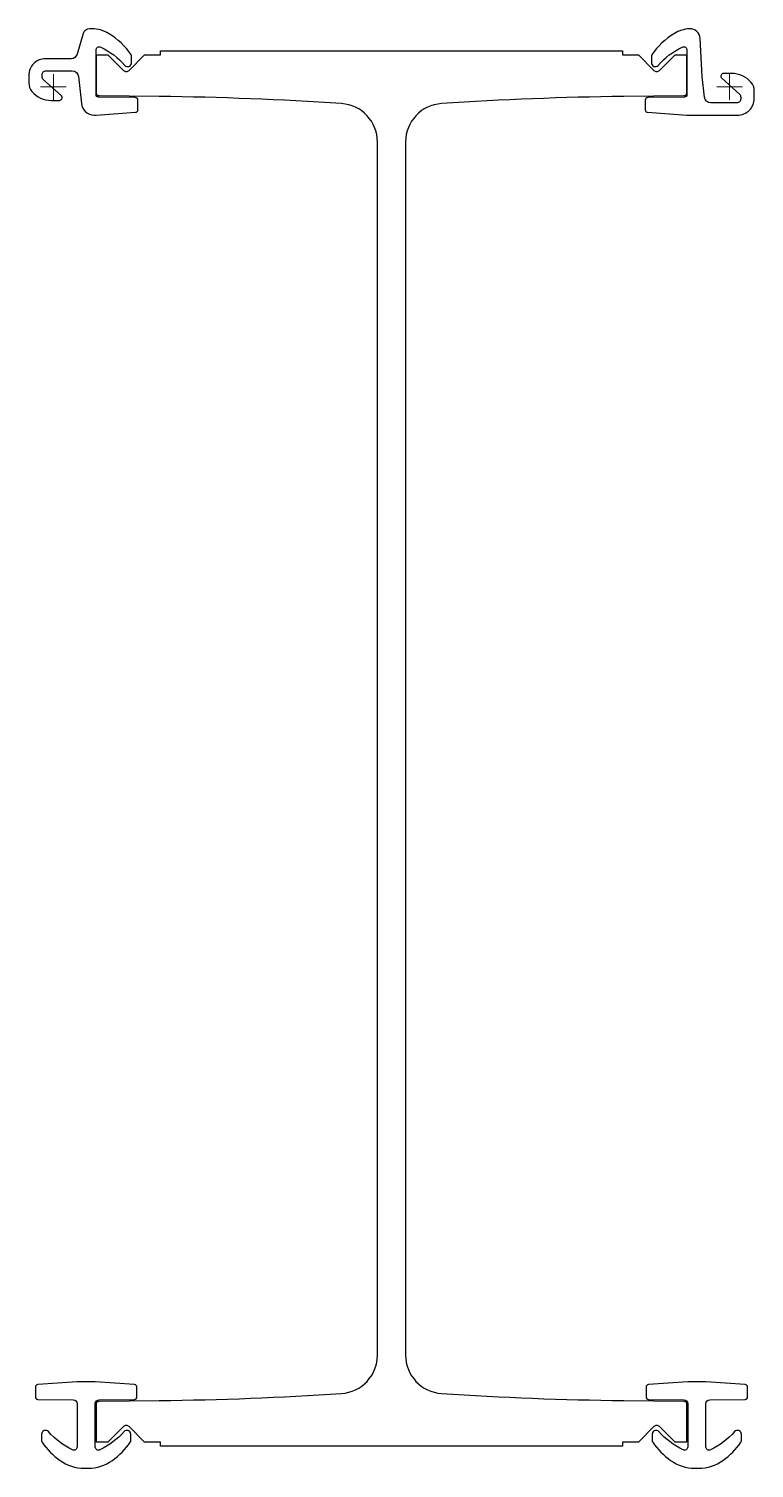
# Model space of a CAD drawing. Header units: millimetres. Extents: x -19 to 546, y -1077 to 45.
import ezdxf

# ---------------------------------------------------------------- set-up
doc = ezdxf.new("R2010")
doc.units = ezdxf.units.MM
doc.layers.get('0').update_dxf_attribs({"lineweight": 25})
doc.layers.add('ref', color=252, linetype='Continuous', lineweight=5)

msp = doc.modelspace()

# ---------------------------------------------------------------- linework, layer by layer
for points in [[(63.9, -19.8, 0.393668), (65.8, -17.8), (65.8, -10.3, 0.411513), (63.8, -8.3), (35.2, -8, -0.411513), (33.2, -6), (33.2, 28.8, -0.552674), (36.8, 31.1, -0.09958), (55.7, 16.8, 0.690242), (60.9, 18.8), (60.9, 23.9, 0.154901), (60.6, 25.1, 0.101419), (43, 41.6, 0.138828), (29.9, 45.3), (28, 45.3, 0.333275), (23.2, 41.7), (18.5, 25.6, -0.333275), (13.7, 22), (-6.2, 22, 0.414214), (-19.2, 9), (-19.2, 3, 0.17875), (-16.8, -3.5, 0.219232), (-1.7, -10.5), (4.6, -10.5, 0.687281), (6, -6.8), (-7.8, 5.6, -0.212557), (-8.8, 7.9), (-8.8, 9.5, -0.414214), (-5.8, 12.5), (14.6, 12.5, -0.384759), (19.6, 8), (21.8, -13, 0.384759), (31.7, -22), (33.2, -22)], [(546.3, -3, 0.17875), (543.8, 3.5, 0.219232), (528.7, 10.5), (522.4, 10.5, 0.687281), (521, 6.8), (534.8, -5.6, -0.212557), (535.7, -7.9), (535.7, -9.5, -0.414214), (532.7, -12.5), (512.4, -12.5, -0.384759), (507.4, -8), (505.8, 8), (504.2, 37.7, 0.414317), (495.7, 45.3, 0.125113), (484, 41.6, 0.101419), (466.4, 25.1, 0.154901), (466.1, 23.9), (466.1, 18.8, 0.690297), (471.3, 16.8, -0.099617), (490.2, 31.1, -0.552674), (493.8, 28.8), (493.8, -6, -0.411513), (491.8, -8), (463.2, -8.3, 0.411513), (461.3, -10.3), (461.3, -17.8, 0.393668), (463.1, -19.8), (493.8, -22), (533.3, -22, 0.414214), (546.3, -9)]]:
    msp.add_lwpolyline(points, format="xyb", close=True)
at = {"elevation": 0}
for points in [[(35.5, -1024.4), (82.5, -1023.9, 0.014216), (224.5, -1018.4, 0.394764), (252.5, -988.5), (252.5, -42.9, 0.394764), (224.5, -13, 0.014216), (82.5, -7.5), (35.5, -7, -0.411288), (33.5, -5), (33.5, 25), (42.5, 25), (54.6, 12.8, 0.414214), (58.9, 12.8), (71, 25), (83.5, 25), (83.5, 28), (443.5, 28), (443.5, 25), (456, 25), (468.1, 12.8, 0.414214), (472.4, 12.8), (484.6, 25), (493.5, 25), (493.5, -5, -0.411288), (491.5, -7), (444.5, -7.5, 0.014216), (302.5, -13, 0.394764), (274.5, -42.9), (274.5, -988.5, 0.394764), (302.5, -1018.4, 0.014216), (444.5, -1023.9), (491.5, -1024.4, -0.411288), (493.5, -1026.4), (493.5, -1056.4), (484.6, -1056.4), (472.4, -1044.2, 0.414214), (468.1, -1044.2), (456, -1056.4), (443.5, -1056.4), (443.5, -1059.4), (83.5, -1059.4), (83.5, -1056.4), (71, -1056.4), (58.9, -1044.2, 0.414214), (54.6, -1044.2), (42.5, -1056.4), (33.5, -1056.4), (33.5, -1026.4, -0.411288)], [(60.3, -1055.3), (60.3, -1050.2, 0.690736), (55, -1048.2, -0.099418), (36.2, -1062.4, -0.553081), (32.6, -1060.2), (32.6, -1026.4, -0.411293), (35.6, -1023.4), (63.1, -1023.1, 0.41156), (65.1, -1021.1), (65.1, -1013.5, 0.394032), (63.2, -1011.5), (32.6, -1009.4), (18.4, -1009.4), (-12.2, -1011.5, 0.394032), (-14.1, -1013.5), (-14.1, -1021.1, 0.41156), (-12.1, -1023.1), (15.4, -1023.4, -0.411293), (18.4, -1026.4), (18.4, -1060.2, -0.553081), (14.8, -1062.4, -0.099418), (-4, -1048.2, 0.690736), (-9.3, -1050.2), (-9.3, -1055.3, 0.1545), (-8.9, -1056.4, 0.083568), (5.1, -1070.6, 0.157346), (24, -1076.7), (27, -1076.7, 0.157346), (45.9, -1070.6, 0.083568), (59.9, -1056.4, 0.1545)], [(536.3, -1055.3), (536.3, -1050.2, 0.690736), (531, -1048.2, -0.099418), (512.2, -1062.4, -0.553081), (508.6, -1060.2), (508.6, -1026.4, -0.411293), (511.6, -1023.4), (539.1, -1023.1, 0.41156), (541.1, -1021.1), (541.1, -1013.5, 0.394032), (539.2, -1011.5), (508.6, -1009.4), (494.4, -1009.4), (463.8, -1011.5, 0.394032), (461.9, -1013.5), (461.9, -1021.1, 0.41156), (463.9, -1023.1), (491.4, -1023.4, -0.411293), (494.4, -1026.4), (494.4, -1060.2, -0.553081), (490.8, -1062.4, -0.099418), (472, -1048.2, 0.690736), (466.7, -1050.2), (466.7, -1055.3, 0.1545), (467.1, -1056.4, 0.083568), (481.1, -1070.6, 0.157346), (500, -1076.7), (503, -1076.7, 0.157346), (521.9, -1070.6, 0.083568), (535.9, -1056.4, 0.1545)]]:
    msp.add_lwpolyline(points, format="xyb", close=True, dxfattribs=at)
at = {"layer": 'ref'}
for p, q in [((10, 0), (-10, 0)), ((0, -10), (0, 10)), ((527, 10), (527, -10)), ((517, 0), (537, 0))]:
    msp.add_line(p, q, dxfattribs=at)

doc.saveas('drawing.dxf')
